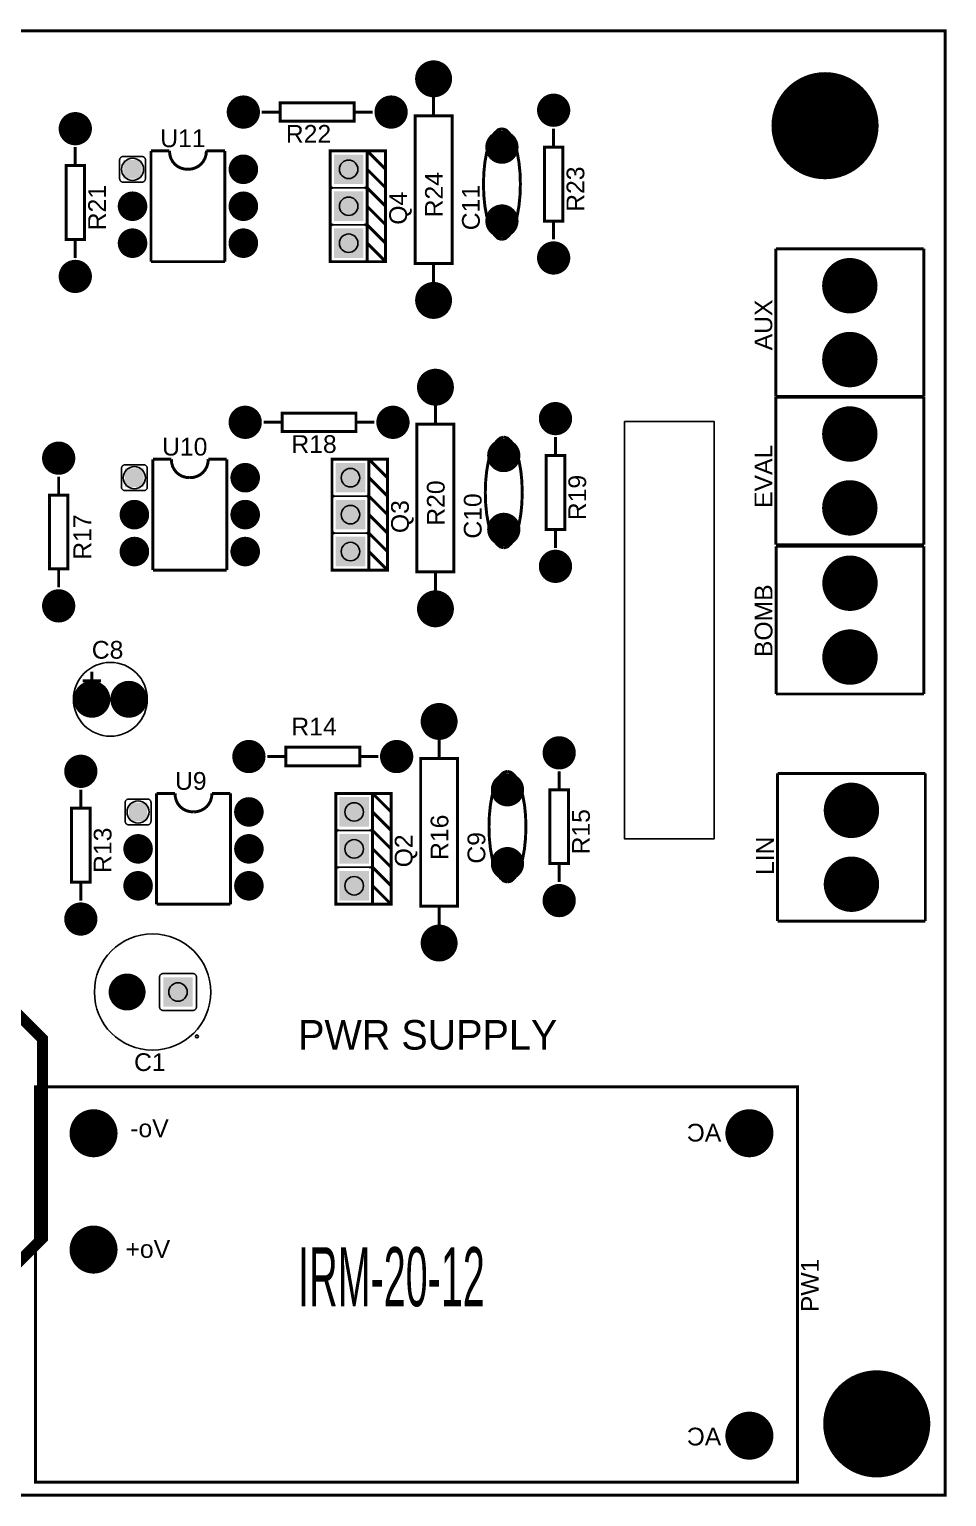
# Model space of a CAD drawing. Header units: inches. Extents: x -3.11 to 3.11, y -1.99 to 1.99.
# Drawn here: x 0.626 to 3.109, y -1.986 to 1.986 of the extents above; entities that cross this region are included whole.
import ezdxf

# ---------------------------------------------------------------- set-up
doc = ezdxf.new("R2010")
doc.units = ezdxf.units.IN
doc.layers.get('0').update_dxf_attribs({"linetype": 'CONTINUOUS'})

# ---------------------------------------------------------------- blocks, each defined once
blk = doc.blocks.new('EPAD')
at = {"const_width": 0.5}
blk.add_lwpolyline([(-0.25, 0, 1), (0.25, 0, 1)], format="xyb", close=True, dxfattribs=at)
blk = doc.blocks.new('RPAD')
blk.add_trace([(-0.5, -0.5), (-0.5, 0.5), (0.5, -0.5), (0.5, 0.5)])

msp = doc.modelspace()

# ---------------------------------------------------------------- linework, layer by layer
for points, const_width in [([(-3.105, -1.9825), (3.105, -1.9825), (3.105, 1.9825), (-3.105, 1.9825), (-3.105, -1.9825)], 0.008), ([(-3.105, -1.9825), (3.105, -1.9825), (3.105, 1.9825), (-3.105, 1.9825), (-3.105, -1.9825)], 0.008), ([(1.305, 1.7375), (1.505, 1.7375), (1.505, 1.7875), (1.305, 1.7875), (1.305, 1.7375)], 0.008), ([(1.305, 1.7375), (1.505, 1.7375), (1.505, 1.7875), (1.305, 1.7875), (1.305, 1.7375)], 0.008), ([(1.72, 1.7525), (1.72, 1.8025)], 0.008), ([(1.72, 1.7525), (1.72, 1.8025)], 0.008), ([(1.305, 1.7625), (1.255, 1.7625)], 0.008), ([(1.305, 1.7625), (1.255, 1.7625)], 0.008), ([(1.555, 1.7625), (1.505, 1.7625)], 0.008), ([(1.555, 1.7625), (1.505, 1.7625)], 0.008), ([(1.67, 1.3525), (1.77, 1.3525), (1.77, 1.7525), (1.67, 1.7525), (1.67, 1.3525)], 0.008), ([(1.67, 1.3525), (1.77, 1.3525), (1.77, 1.7525), (1.67, 1.7525), (1.67, 1.3525)], 0.008), ([(1.905, 1.7175), (1.894813, 1.7145), (1.885375, 1.705875), (1.876875, 1.692187), (1.8695, 1.674), (1.863437, 1.651875), (1.858875, 1.626375), (1.856, 1.598063), (1.855, 1.5675)], 0.008), ([(1.905, 1.7175), (1.894813, 1.7145), (1.885375, 1.705875), (1.876875, 1.692187), (1.8695, 1.674), (1.863437, 1.651875), (1.858875, 1.626375), (1.856, 1.598063), (1.855, 1.5675)], 0.008), ([(1.905, 1.7175), (1.915187, 1.7145), (1.924625, 1.705875), (1.933125, 1.692187), (1.9405, 1.674), (1.946563, 1.651875), (1.951125, 1.626375), (1.954, 1.598063), (1.955, 1.5675)], 0.008), ([(1.905, 1.7175), (1.915187, 1.7145), (1.924625, 1.705875), (1.933125, 1.692187), (1.9405, 1.674), (1.946563, 1.651875), (1.951125, 1.626375), (1.954, 1.598063), (1.955, 1.5675)], 0.008), ([(2.045, 1.7175), (2.045, 1.6675)], 0.008), ([(2.045, 1.7175), (2.045, 1.6675)], 0.008), ([(0.75, 1.6675), (0.75, 1.6175)], 0.008), ([(0.75, 1.6675), (0.75, 1.6175)], 0.008), ([(2.02, 1.4675), (2.07, 1.4675), (2.07, 1.6675), (2.02, 1.6675), (2.02, 1.4675)], 0.008), ([(2.02, 1.4675), (2.07, 1.4675), (2.07, 1.6675), (2.02, 1.6675), (2.02, 1.4675)], 0.008), ([(0.955, 1.6575), (1.005, 1.6575)], 0.008), ([(0.955, 1.6575), (0.955, 1.3575)], 0.008), ([(0.955, 1.6575), (1.005, 1.6575)], 0.008), ([(0.955, 1.6575), (0.955, 1.3575)], 0.008), ([(1.055, 1.6075), (1.044525, 1.608459), (1.034953, 1.611234), (1.026435, 1.615674), (1.019125, 1.621625), (1.013174, 1.628935), (1.008734, 1.637453), (1.005959, 1.647025), (1.005, 1.6575)], 0.008), ([(1.055, 1.6075), (1.044525, 1.608459), (1.034953, 1.611234), (1.026435, 1.615674), (1.019125, 1.621625), (1.013174, 1.628935), (1.008734, 1.637453), (1.005959, 1.647025), (1.005, 1.6575)], 0.008), ([(1.055, 1.6075), (1.065187, 1.608459), (1.074625, 1.611234), (1.083125, 1.615674), (1.0905, 1.621625), (1.096563, 1.628935), (1.101125, 1.637453), (1.104, 1.647025), (1.105, 1.6575)], 0.008), ([(1.055, 1.6075), (1.065187, 1.608459), (1.074625, 1.611234), (1.083125, 1.615674), (1.0905, 1.621625), (1.096563, 1.628935), (1.101125, 1.637453), (1.104, 1.647025), (1.105, 1.6575)], 0.008), ([(1.105, 1.6575), (1.155, 1.6575)], 0.008), ([(1.105, 1.6575), (1.155, 1.6575)], 0.008), ([(1.155, 1.6575), (1.155, 1.3575)], 0.008), ([(1.155, 1.6575), (1.155, 1.3575)], 0.008), ([(1.44, 1.3575), (1.54, 1.3575), (1.54, 1.6575), (1.44, 1.6575), (1.44, 1.3575)], 0.008), ([(1.44, 1.3575), (1.54, 1.3575), (1.54, 1.6575), (1.44, 1.6575), (1.44, 1.3575)], 0.008), ([(1.54, 1.6575), (1.59, 1.6575), (1.59, 1.3575), (1.54, 1.3575)], 0.008), ([(1.54, 1.6575), (1.59, 1.6075)], 0.008), ([(1.54, 1.6575), (1.59, 1.6575), (1.59, 1.3575), (1.54, 1.3575)], 0.008), ([(1.54, 1.6575), (1.59, 1.6075)], 0.008), ([(0.725, 1.4175), (0.775, 1.4175), (0.775, 1.6175), (0.725, 1.6175), (0.725, 1.4175)], 0.008), ([(0.725, 1.4175), (0.775, 1.4175), (0.775, 1.6175), (0.725, 1.6175), (0.725, 1.4175)], 0.008), ([(1.54, 1.6075), (1.59, 1.5575)], 0.008), ([(1.54, 1.6075), (1.59, 1.5575)], 0.008), ([(1.54, 1.5575), (1.59, 1.5075)], 0.008), ([(1.54, 1.5575), (1.59, 1.5075)], 0.008), ([(1.905, 1.4175), (1.894813, 1.420459), (1.885375, 1.428984), (1.876875, 1.442549), (1.8695, 1.460625), (1.863437, 1.482685), (1.858875, 1.508203), (1.856, 1.53665), (1.855, 1.5675)], 0.008), ([(1.905, 1.4175), (1.894813, 1.420459), (1.885375, 1.428984), (1.876875, 1.442549), (1.8695, 1.460625), (1.863437, 1.482685), (1.858875, 1.508203), (1.856, 1.53665), (1.855, 1.5675)], 0.008), ([(1.905, 1.4175), (1.915187, 1.420459), (1.924625, 1.428984), (1.933125, 1.442549), (1.9405, 1.460625), (1.946563, 1.482685), (1.951125, 1.508203), (1.954, 1.53665), (1.955, 1.5675)], 0.008), ([(1.905, 1.4175), (1.915187, 1.420459), (1.924625, 1.428984), (1.933125, 1.442549), (1.9405, 1.460625), (1.946563, 1.482685), (1.951125, 1.508203), (1.954, 1.53665), (1.955, 1.5675)], 0.008), ([(1.54, 1.5075), (1.59, 1.4575)], 0.008), ([(1.54, 1.5075), (1.59, 1.4575)], 0.008), ([(2.045, 1.4675), (2.045, 1.4175)], 0.008), ([(2.045, 1.4675), (2.045, 1.4175)], 0.008), ([(1.54, 1.4575), (1.59, 1.4075)], 0.008), ([(1.54, 1.4575), (1.59, 1.4075)], 0.008), ([(0.75, 1.4175), (0.75, 1.3675)], 0.008), ([(0.75, 1.4175), (0.75, 1.3675)], 0.008), ([(1.54, 1.4075), (1.59, 1.3575)], 0.008), ([(1.54, 1.4075), (1.59, 1.3575)], 0.008), ([(2.646854, 1.392344), (3.046854, 1.392344)], 0.008), ([(2.646854, 0.992344), (2.646854, 1.392344)], 0.008), ([(2.646854, 1.392344), (3.046854, 1.392344)], 0.008), ([(2.646854, 0.992344), (2.646854, 1.392344)], 0.008), ([(3.046854, 0.992344), (3.046854, 1.392344)], 0.008), ([(3.046854, 0.992344), (3.046854, 1.392344)], 0.008), ([(0.955, 1.3575), (1.155, 1.3575)], 0.008), ([(0.955, 1.3575), (1.155, 1.3575)], 0.008), ([(1.72, 1.3025), (1.72, 1.3525)], 0.008), ([(1.72, 1.3025), (1.72, 1.3525)], 0.008), ([(2.646854, 0.992344), (3.046854, 0.992344)], 0.008), ([(2.646854, 0.992344), (3.046854, 0.992344)], 0.008), ([(2.646854, 0.990769), (3.046854, 0.990769)], 0.008), ([(2.646854, 0.590769), (2.646854, 0.990769)], 0.008), ([(2.646854, 0.990769), (3.046854, 0.990769)], 0.008), ([(2.646854, 0.590769), (2.646854, 0.990769)], 0.008), ([(3.046854, 0.590769), (3.046854, 0.990769)], 0.008), ([(3.046854, 0.590769), (3.046854, 0.990769)], 0.008), ([(1.725, 0.9175), (1.725, 0.9675)], 0.008), ([(1.725, 0.9175), (1.725, 0.9675)], 0.008), ([(1.31, 0.9225), (1.26, 0.9225)], 0.008), ([(1.31, 0.9225), (1.26, 0.9225)], 0.008), ([(1.31, 0.8975), (1.51, 0.8975), (1.51, 0.9475), (1.31, 0.9475), (1.31, 0.8975)], 0.008), ([(1.31, 0.8975), (1.51, 0.8975), (1.51, 0.9475), (1.31, 0.9475), (1.31, 0.8975)], 0.008), ([(1.56, 0.9225), (1.51, 0.9225)], 0.008), ([(1.56, 0.9225), (1.51, 0.9225)], 0.008), ([(1.675, 0.5175), (1.775, 0.5175), (1.775, 0.9175), (1.675, 0.9175), (1.675, 0.5175)], 0.008), ([(1.675, 0.5175), (1.775, 0.5175), (1.775, 0.9175), (1.675, 0.9175), (1.675, 0.5175)], 0.008), ([(1.91, 0.8825), (1.899813, 0.8795), (1.890375, 0.870875), (1.881875, 0.857187), (1.8745, 0.839), (1.868437, 0.816875), (1.863875, 0.791375), (1.861, 0.763063), (1.86, 0.7325)], 0.008), ([(1.91, 0.8825), (1.899813, 0.8795), (1.890375, 0.870875), (1.881875, 0.857187), (1.8745, 0.839), (1.868437, 0.816875), (1.863875, 0.791375), (1.861, 0.763063), (1.86, 0.7325)], 0.008), ([(1.91, 0.8825), (1.920187, 0.8795), (1.929625, 0.870875), (1.938125, 0.857187), (1.9455, 0.839), (1.951563, 0.816875), (1.956125, 0.791375), (1.959, 0.763063), (1.96, 0.7325)], 0.008), ([(1.91, 0.8825), (1.920187, 0.8795), (1.929625, 0.870875), (1.938125, 0.857187), (1.9455, 0.839), (1.951563, 0.816875), (1.956125, 0.791375), (1.959, 0.763063), (1.96, 0.7325)], 0.008), ([(2.05, 0.8825), (2.05, 0.8325)], 0.008), ([(2.05, 0.8825), (2.05, 0.8325)], 0.008), ([(2.025, 0.6325), (2.075, 0.6325), (2.075, 0.8325), (2.025, 0.8325), (2.025, 0.6325)], 0.008), ([(2.025, 0.6325), (2.075, 0.6325), (2.075, 0.8325), (2.025, 0.8325), (2.025, 0.6325)], 0.008), ([(0.96, 0.8225), (1.01, 0.8225)], 0.008), ([(0.96, 0.8225), (0.96, 0.5225)], 0.008), ([(0.96, 0.8225), (1.01, 0.8225)], 0.008), ([(0.96, 0.8225), (0.96, 0.5225)], 0.008), ([(1.06, 0.7725), (1.049525, 0.773459), (1.039953, 0.776234), (1.031435, 0.780674), (1.024125, 0.786625), (1.018174, 0.793935), (1.013734, 0.802453), (1.010959, 0.812025), (1.01, 0.8225)], 0.008), ([(1.06, 0.7725), (1.049525, 0.773459), (1.039953, 0.776234), (1.031435, 0.780674), (1.024125, 0.786625), (1.018174, 0.793935), (1.013734, 0.802453), (1.010959, 0.812025), (1.01, 0.8225)], 0.008), ([(1.06, 0.7725), (1.070187, 0.773459), (1.079625, 0.776234), (1.088125, 0.780674), (1.0955, 0.786625), (1.101563, 0.793935), (1.106125, 0.802453), (1.109, 0.812025), (1.11, 0.8225)], 0.008), ([(1.06, 0.7725), (1.070187, 0.773459), (1.079625, 0.776234), (1.088125, 0.780674), (1.0955, 0.786625), (1.101563, 0.793935), (1.106125, 0.802453), (1.109, 0.812025), (1.11, 0.8225)], 0.008), ([(1.11, 0.8225), (1.16, 0.8225)], 0.008), ([(1.11, 0.8225), (1.16, 0.8225)], 0.008), ([(1.16, 0.8225), (1.16, 0.5225)], 0.008), ([(1.16, 0.8225), (1.16, 0.5225)], 0.008), ([(1.445, 0.5225), (1.545, 0.5225), (1.545, 0.8225), (1.445, 0.8225), (1.445, 0.5225)], 0.008), ([(1.445, 0.5225), (1.545, 0.5225), (1.545, 0.8225), (1.445, 0.8225), (1.445, 0.5225)], 0.008), ([(1.545, 0.8225), (1.595, 0.8225), (1.595, 0.5225), (1.545, 0.5225)], 0.008), ([(1.545, 0.8225), (1.595, 0.7725)], 0.008), ([(1.545, 0.8225), (1.595, 0.8225), (1.595, 0.5225), (1.545, 0.5225)], 0.008), ([(1.545, 0.8225), (1.595, 0.7725)], 0.008), ([(0.705, 0.775377), (0.705, 0.725377)], 0.008), ([(0.705, 0.775377), (0.705, 0.725377)], 0.008), ([(1.545, 0.7725), (1.595, 0.7225)], 0.008), ([(1.545, 0.7725), (1.595, 0.7225)], 0.008), ([(0.68, 0.525377), (0.73, 0.525377), (0.73, 0.725377), (0.68, 0.725377), (0.68, 0.525377)], 0.008), ([(0.68, 0.525377), (0.73, 0.525377), (0.73, 0.725377), (0.68, 0.725377), (0.68, 0.525377)], 0.008), ([(1.545, 0.7225), (1.595, 0.6725)], 0.008), ([(1.545, 0.7225), (1.595, 0.6725)], 0.008), ([(1.91, 0.5825), (1.899813, 0.585459), (1.890375, 0.593984), (1.881875, 0.607549), (1.8745, 0.625625), (1.868437, 0.647685), (1.863875, 0.673203), (1.861, 0.70165), (1.86, 0.7325)], 0.008), ([(1.91, 0.5825), (1.899813, 0.585459), (1.890375, 0.593984), (1.881875, 0.607549), (1.8745, 0.625625), (1.868437, 0.647685), (1.863875, 0.673203), (1.861, 0.70165), (1.86, 0.7325)], 0.008), ([(1.91, 0.5825), (1.920187, 0.585459), (1.929625, 0.593984), (1.938125, 0.607549), (1.9455, 0.625625), (1.951563, 0.647685), (1.956125, 0.673203), (1.959, 0.70165), (1.96, 0.7325)], 0.008), ([(1.91, 0.5825), (1.920187, 0.585459), (1.929625, 0.593984), (1.938125, 0.607549), (1.9455, 0.625625), (1.951563, 0.647685), (1.956125, 0.673203), (1.959, 0.70165), (1.96, 0.7325)], 0.008), ([(1.545, 0.6725), (1.595, 0.6225)], 0.008), ([(1.545, 0.6725), (1.595, 0.6225)], 0.008), ([(2.05, 0.6325), (2.05, 0.5825)], 0.008), ([(2.05, 0.6325), (2.05, 0.5825)], 0.008), ([(1.545, 0.6225), (1.595, 0.5725)], 0.008), ([(1.545, 0.6225), (1.595, 0.5725)], 0.008), ([(1.545, 0.5725), (1.595, 0.5225)], 0.008), ([(1.545, 0.5725), (1.595, 0.5225)], 0.008), ([(2.646854, 0.590769), (3.046854, 0.590769)], 0.008), ([(2.646854, 0.590769), (3.046854, 0.590769)], 0.008), ([(2.647344, 0.586772), (3.047344, 0.586772)], 0.008), ([(2.647344, 0.186772), (2.647344, 0.586772)], 0.008), ([(2.647344, 0.586772), (3.047344, 0.586772)], 0.008), ([(2.647344, 0.186772), (2.647344, 0.586772)], 0.008), ([(3.047344, 0.186772), (3.047344, 0.586772)], 0.008), ([(3.047344, 0.186772), (3.047344, 0.586772)], 0.008), ([(0.705, 0.525377), (0.705, 0.475377)], 0.008), ([(0.705, 0.525377), (0.705, 0.475377)], 0.008), ([(0.96, 0.5225), (1.16, 0.5225)], 0.008), ([(0.96, 0.5225), (1.16, 0.5225)], 0.008), ([(1.725, 0.4675), (1.725, 0.5175)], 0.008), ([(1.725, 0.4675), (1.725, 0.5175)], 0.008), ([(0.795, 0.2475), (0.795, 0.1975)], 0.008), ([(0.795, 0.2475), (0.795, 0.1975)], 0.008), ([(0.77, 0.2225), (0.82, 0.2225)], 0.008), ([(0.77, 0.2225), (0.82, 0.2225)], 0.008), ([(2.647344, 0.186772), (3.047344, 0.186772)], 0.008), ([(2.647344, 0.186772), (3.047344, 0.186772)], 0.008), ([(1.32, -0.0075), (1.52, -0.0075), (1.52, 0.0425), (1.32, 0.0425), (1.32, -0.0075)], 0.008), ([(1.32, -0.0075), (1.52, -0.0075), (1.52, 0.0425), (1.32, 0.0425), (1.32, -0.0075)], 0.008), ([(1.735, 0.0125), (1.735, 0.0625)], 0.008), ([(1.735, 0.0125), (1.735, 0.0625)], 0.008), ([(1.32, 0.0175), (1.27, 0.0175)], 0.008), ([(1.32, 0.0175), (1.27, 0.0175)], 0.008), ([(1.57, 0.0175), (1.52, 0.0175)], 0.008), ([(1.57, 0.0175), (1.52, 0.0175)], 0.008), ([(1.685, -0.3875), (1.785, -0.3875), (1.785, 0.0125), (1.685, 0.0125), (1.685, -0.3875)], 0.008), ([(1.685, -0.3875), (1.785, -0.3875), (1.785, 0.0125), (1.685, 0.0125), (1.685, -0.3875)], 0.008), ([(1.92, -0.0225), (1.909813, -0.0255), (1.900375, -0.034125), (1.891875, -0.047813), (1.8845, -0.066), (1.878437, -0.088125), (1.873875, -0.113625), (1.871, -0.141937), (1.87, -0.1725)], 0.008), ([(1.92, -0.0225), (1.909813, -0.0255), (1.900375, -0.034125), (1.891875, -0.047813), (1.8845, -0.066), (1.878437, -0.088125), (1.873875, -0.113625), (1.871, -0.141937), (1.87, -0.1725)], 0.008), ([(1.92, -0.0225), (1.930187, -0.0255), (1.939625, -0.034125), (1.948125, -0.047813), (1.9555, -0.066), (1.961563, -0.088125), (1.966125, -0.113625), (1.969, -0.141937), (1.97, -0.1725)], 0.008), ([(1.92, -0.0225), (1.930187, -0.0255), (1.939625, -0.034125), (1.948125, -0.047813), (1.9555, -0.066), (1.961563, -0.088125), (1.966125, -0.113625), (1.969, -0.141937), (1.97, -0.1725)], 0.008), ([(2.06, -0.0225), (2.06, -0.0725)], 0.008), ([(2.06, -0.0225), (2.06, -0.0725)], 0.008), ([(2.651281, -0.028228), (3.051281, -0.028228)], 0.008), ([(2.651281, -0.428228), (2.651281, -0.028228)], 0.008), ([(2.651281, -0.028228), (3.051281, -0.028228)], 0.008), ([(2.651281, -0.428228), (2.651281, -0.028228)], 0.008), ([(3.051281, -0.428228), (3.051281, -0.028228)], 0.008), ([(3.051281, -0.428228), (3.051281, -0.028228)], 0.008), ([(0.765, -0.0725), (0.765, -0.1225)], 0.008), ([(0.765, -0.0725), (0.765, -0.1225)], 0.008), ([(0.97, -0.0825), (1.02, -0.0825)], 0.008), ([(0.97, -0.0825), (0.97, -0.3825)], 0.008), ([(0.97, -0.0825), (1.02, -0.0825)], 0.008), ([(0.97, -0.0825), (0.97, -0.3825)], 0.008), ([(1.07, -0.1325), (1.059525, -0.131541), (1.049953, -0.128766), (1.041435, -0.124326), (1.034125, -0.118375), (1.028174, -0.111065), (1.023734, -0.102547), (1.020959, -0.092975), (1.02, -0.0825)], 0.008), ([(1.07, -0.1325), (1.059525, -0.131541), (1.049953, -0.128766), (1.041435, -0.124326), (1.034125, -0.118375), (1.028174, -0.111065), (1.023734, -0.102547), (1.020959, -0.092975), (1.02, -0.0825)], 0.008), ([(1.07, -0.1325), (1.080187, -0.131541), (1.089625, -0.128766), (1.098125, -0.124326), (1.1055, -0.118375), (1.111563, -0.111065), (1.116125, -0.102547), (1.119, -0.092975), (1.12, -0.0825)], 0.008), ([(1.07, -0.1325), (1.080187, -0.131541), (1.089625, -0.128766), (1.098125, -0.124326), (1.1055, -0.118375), (1.111563, -0.111065), (1.116125, -0.102547), (1.119, -0.092975), (1.12, -0.0825)], 0.008), ([(1.12, -0.0825), (1.17, -0.0825)], 0.008), ([(1.12, -0.0825), (1.17, -0.0825)], 0.008), ([(1.17, -0.0825), (1.17, -0.3825)], 0.008), ([(1.17, -0.0825), (1.17, -0.3825)], 0.008), ([(1.455, -0.3825), (1.555, -0.3825), (1.555, -0.0825), (1.455, -0.0825), (1.455, -0.3825)], 0.008), ([(1.455, -0.3825), (1.555, -0.3825), (1.555, -0.0825), (1.455, -0.0825), (1.455, -0.3825)], 0.008), ([(1.555, -0.0825), (1.605, -0.0825), (1.605, -0.3825), (1.555, -0.3825)], 0.008), ([(1.555, -0.0825), (1.605, -0.1325)], 0.008), ([(1.555, -0.0825), (1.605, -0.0825), (1.605, -0.3825), (1.555, -0.3825)], 0.008), ([(1.555, -0.0825), (1.605, -0.1325)], 0.008), ([(2.035, -0.2725), (2.085, -0.2725), (2.085, -0.0725), (2.035, -0.0725), (2.035, -0.2725)], 0.008), ([(2.035, -0.2725), (2.085, -0.2725), (2.085, -0.0725), (2.035, -0.0725), (2.035, -0.2725)], 0.008), ([(0.74, -0.3225), (0.79, -0.3225), (0.79, -0.1225), (0.74, -0.1225), (0.74, -0.3225)], 0.008), ([(0.74, -0.3225), (0.79, -0.3225), (0.79, -0.1225), (0.74, -0.1225), (0.74, -0.3225)], 0.008), ([(1.555, -0.1325), (1.605, -0.1825)], 0.008), ([(1.555, -0.1325), (1.605, -0.1825)], 0.008), ([(1.555, -0.1825), (1.605, -0.2325)], 0.008), ([(1.555, -0.1825), (1.605, -0.2325)], 0.008), ([(1.92, -0.3225), (1.909813, -0.319541), (1.900375, -0.311016), (1.891875, -0.297451), (1.8845, -0.279375), (1.878437, -0.257315), (1.873875, -0.231797), (1.871, -0.20335), (1.87, -0.1725)], 0.008), ([(1.92, -0.3225), (1.909813, -0.319541), (1.900375, -0.311016), (1.891875, -0.297451), (1.8845, -0.279375), (1.878437, -0.257315), (1.873875, -0.231797), (1.871, -0.20335), (1.87, -0.1725)], 0.008), ([(1.92, -0.3225), (1.930187, -0.319541), (1.939625, -0.311016), (1.948125, -0.297451), (1.9555, -0.279375), (1.961563, -0.257315), (1.966125, -0.231797), (1.969, -0.20335), (1.97, -0.1725)], 0.008), ([(1.92, -0.3225), (1.930187, -0.319541), (1.939625, -0.311016), (1.948125, -0.297451), (1.9555, -0.279375), (1.961563, -0.257315), (1.966125, -0.231797), (1.969, -0.20335), (1.97, -0.1725)], 0.008), ([(1.555, -0.2325), (1.605, -0.2825)], 0.008), ([(1.555, -0.2325), (1.605, -0.2825)], 0.008), ([(2.06, -0.2725), (2.06, -0.3225)], 0.008), ([(2.06, -0.2725), (2.06, -0.3225)], 0.008), ([(1.555, -0.2825), (1.605, -0.3325)], 0.008), ([(1.555, -0.2825), (1.605, -0.3325)], 0.008), ([(0.765, -0.3225), (0.765, -0.3725)], 0.008), ([(0.765, -0.3225), (0.765, -0.3725)], 0.008), ([(1.555, -0.3325), (1.605, -0.3825)], 0.008), ([(1.555, -0.3325), (1.605, -0.3825)], 0.008), ([(0.97, -0.3825), (1.17, -0.3825)], 0.008), ([(0.97, -0.3825), (1.17, -0.3825)], 0.008), ([(1.735, -0.4375), (1.735, -0.3875)], 0.008), ([(1.735, -0.4375), (1.735, -0.3875)], 0.008), ([(2.651281, -0.428228), (3.051281, -0.428228)], 0.008), ([(2.651281, -0.428228), (3.051281, -0.428228)], 0.008), ([(0.495594, -0.666906), (0.581123, -0.666906), (0.661107, -0.746889), (0.661107, -1.287012), (0.546909, -1.40121), (-0.46235, -1.40121), (-0.50556, -1.358), (-0.50556, -1.300983), (-0.511671, -1.275983)], 0.03), ([(0.641929, -1.947382), (2.704921, -1.947382), (2.704921, -0.876516), (0.641929, -0.876516), (0.641929, -1.947382)], 0.008), ([(0.641929, -1.947382), (2.704921, -1.947382), (2.704921, -0.876516), (0.641929, -0.876516), (0.641929, -1.947382)], 0.008)]:
    msp.add_lwpolyline(points, dxfattribs=dict(const_width=const_width))
for points in [[(0.94, 1.6325), (0.94, 1.5825), (0.93995, 1.581461), (0.939801, 1.580456), (0.939559, 1.579489), (0.939228, 1.578565), (0.938814, 1.577688), (0.938319, 1.576864), (0.93775, 1.576096), (0.937109, 1.575391), (0.936403, 1.57475), (0.935636, 1.574181), (0.934812, 1.573687), (0.933935, 1.573272), (0.933011, 1.572941), (0.932044, 1.572699), (0.931039, 1.57255), (0.93, 1.5725), (0.88, 1.5725), (0.878961, 1.57255), (0.877956, 1.572699), (0.876989, 1.572941), (0.876065, 1.573272), (0.875188, 1.573687), (0.874364, 1.574181), (0.873597, 1.57475), (0.872891, 1.575391), (0.87225, 1.576096), (0.871681, 1.576864), (0.871186, 1.577688), (0.870772, 1.578565), (0.870441, 1.579489), (0.870199, 1.580456), (0.87005, 1.581461), (0.87, 1.5825), (0.87, 1.6325), (0.87005, 1.633539), (0.870199, 1.634544), (0.870441, 1.635511), (0.870772, 1.636435), (0.871186, 1.637312), (0.871681, 1.638136), (0.87225, 1.638904), (0.872891, 1.639609), (0.873597, 1.64025), (0.874364, 1.640819), (0.875188, 1.641313), (0.876065, 1.641728), (0.876989, 1.642059), (0.877956, 1.642301), (0.878961, 1.64245), (0.88, 1.6425), (0.93, 1.6425), (0.931039, 1.64245), (0.932044, 1.642301), (0.933011, 1.642059), (0.933935, 1.641728), (0.934812, 1.641313), (0.935636, 1.640819), (0.936403, 1.64025), (0.937109, 1.639609), (0.93775, 1.638904), (0.938319, 1.638136), (0.938814, 1.637312), (0.939228, 1.636435), (0.939559, 1.635511), (0.939801, 1.634544), (0.93995, 1.633539), (0.94, 1.6325)], [(1.54, 1.6475), (1.54, 1.5675), (1.53995, 1.566461), (1.539801, 1.565456), (1.539559, 1.564489), (1.539228, 1.563565), (1.538814, 1.562688), (1.538319, 1.561864), (1.53775, 1.561096), (1.537109, 1.560391), (1.536403, 1.55975), (1.535636, 1.559181), (1.534812, 1.558687), (1.533935, 1.558272), (1.533011, 1.557941), (1.532044, 1.557699), (1.531039, 1.55755), (1.53, 1.5575), (1.45, 1.5575), (1.448961, 1.55755), (1.447956, 1.557699), (1.446989, 1.557941), (1.446065, 1.558272), (1.445188, 1.558687), (1.444364, 1.559181), (1.443597, 1.55975), (1.442891, 1.560391), (1.44225, 1.561096), (1.441681, 1.561864), (1.441186, 1.562688), (1.440772, 1.563565), (1.440441, 1.564489), (1.440199, 1.565456), (1.44005, 1.566461), (1.44, 1.5675), (1.44, 1.6475), (1.44005, 1.648539), (1.440199, 1.649544), (1.440441, 1.650511), (1.440772, 1.651435), (1.441186, 1.652312), (1.441681, 1.653136), (1.44225, 1.653904), (1.442891, 1.654609), (1.443597, 1.65525), (1.444364, 1.655819), (1.445188, 1.656313), (1.446065, 1.656728), (1.446989, 1.657059), (1.447956, 1.657301), (1.448961, 1.65745), (1.45, 1.6575), (1.53, 1.6575), (1.531039, 1.65745), (1.532044, 1.657301), (1.533011, 1.657059), (1.533935, 1.656728), (1.534812, 1.656313), (1.535636, 1.655819), (1.536403, 1.65525), (1.537109, 1.654609), (1.53775, 1.653904), (1.538319, 1.653136), (1.538814, 1.652312), (1.539228, 1.651435), (1.539559, 1.650511), (1.539801, 1.649544), (1.53995, 1.648539), (1.54, 1.6475)], [(1.54, 1.5475), (1.54, 1.4675), (1.53995, 1.466461), (1.539801, 1.465456), (1.539559, 1.464489), (1.539228, 1.463565), (1.538814, 1.462688), (1.538319, 1.461864), (1.53775, 1.461096), (1.537109, 1.460391), (1.536403, 1.45975), (1.535636, 1.459181), (1.534812, 1.458687), (1.533935, 1.458272), (1.533011, 1.457941), (1.532044, 1.457699), (1.531039, 1.45755), (1.53, 1.4575), (1.45, 1.4575), (1.448961, 1.45755), (1.447956, 1.457699), (1.446989, 1.457941), (1.446065, 1.458272), (1.445188, 1.458687), (1.444364, 1.459181), (1.443597, 1.45975), (1.442891, 1.460391), (1.44225, 1.461096), (1.441681, 1.461864), (1.441186, 1.462688), (1.440772, 1.463565), (1.440441, 1.464489), (1.440199, 1.465456), (1.44005, 1.466461), (1.44, 1.4675), (1.44, 1.5475), (1.44005, 1.548539), (1.440199, 1.549544), (1.440441, 1.550511), (1.440772, 1.551435), (1.441186, 1.552312), (1.441681, 1.553136), (1.44225, 1.553904), (1.442891, 1.554609), (1.443597, 1.55525), (1.444364, 1.555819), (1.445188, 1.556313), (1.446065, 1.556728), (1.446989, 1.557059), (1.447956, 1.557301), (1.448961, 1.55745), (1.45, 1.5575), (1.53, 1.5575), (1.531039, 1.55745), (1.532044, 1.557301), (1.533011, 1.557059), (1.533935, 1.556728), (1.534812, 1.556313), (1.535636, 1.555819), (1.536403, 1.55525), (1.537109, 1.554609), (1.53775, 1.553904), (1.538319, 1.553136), (1.538814, 1.552312), (1.539228, 1.551435), (1.539559, 1.550511), (1.539801, 1.549544), (1.53995, 1.548539), (1.54, 1.5475)], [(1.54, 1.4475), (1.54, 1.3675), (1.53995, 1.366461), (1.539801, 1.365456), (1.539559, 1.364489), (1.539228, 1.363565), (1.538814, 1.362688), (1.538319, 1.361864), (1.53775, 1.361096), (1.537109, 1.360391), (1.536403, 1.35975), (1.535636, 1.359181), (1.534812, 1.358687), (1.533935, 1.358272), (1.533011, 1.357941), (1.532044, 1.357699), (1.531039, 1.35755), (1.53, 1.3575), (1.45, 1.3575), (1.448961, 1.35755), (1.447956, 1.357699), (1.446989, 1.357941), (1.446065, 1.358272), (1.445188, 1.358687), (1.444364, 1.359181), (1.443597, 1.35975), (1.442891, 1.360391), (1.44225, 1.361096), (1.441681, 1.361864), (1.441186, 1.362688), (1.440772, 1.363565), (1.440441, 1.364489), (1.440199, 1.365456), (1.44005, 1.366461), (1.44, 1.3675), (1.44, 1.4475), (1.44005, 1.448539), (1.440199, 1.449544), (1.440441, 1.450511), (1.440772, 1.451435), (1.441186, 1.452312), (1.441681, 1.453136), (1.44225, 1.453904), (1.442891, 1.454609), (1.443597, 1.45525), (1.444364, 1.455819), (1.445188, 1.456313), (1.446065, 1.456728), (1.446989, 1.457059), (1.447956, 1.457301), (1.448961, 1.45745), (1.45, 1.4575), (1.53, 1.4575), (1.531039, 1.45745), (1.532044, 1.457301), (1.533011, 1.457059), (1.533935, 1.456728), (1.534812, 1.456313), (1.535636, 1.455819), (1.536403, 1.45525), (1.537109, 1.454609), (1.53775, 1.453904), (1.538319, 1.453136), (1.538814, 1.452312), (1.539228, 1.451435), (1.539559, 1.450511), (1.539801, 1.449544), (1.53995, 1.448539), (1.54, 1.4475)], [(0.945, 0.7975), (0.945, 0.7475), (0.94495, 0.746461), (0.944801, 0.745456), (0.944559, 0.744489), (0.944228, 0.743565), (0.943814, 0.742688), (0.943319, 0.741864), (0.94275, 0.741096), (0.942109, 0.740391), (0.941403, 0.73975), (0.940636, 0.739181), (0.939812, 0.738687), (0.938935, 0.738272), (0.938011, 0.737941), (0.937044, 0.737699), (0.936039, 0.73755), (0.935, 0.7375), (0.885, 0.7375), (0.883961, 0.73755), (0.882956, 0.737699), (0.881989, 0.737941), (0.881065, 0.738272), (0.880188, 0.738687), (0.879364, 0.739181), (0.878597, 0.73975), (0.877891, 0.740391), (0.87725, 0.741096), (0.876681, 0.741864), (0.876186, 0.742688), (0.875772, 0.743565), (0.875441, 0.744489), (0.875199, 0.745456), (0.87505, 0.746461), (0.875, 0.7475), (0.875, 0.7975), (0.87505, 0.798539), (0.875199, 0.799544), (0.875441, 0.800511), (0.875772, 0.801435), (0.876186, 0.802312), (0.876681, 0.803136), (0.87725, 0.803904), (0.877891, 0.804609), (0.878597, 0.80525), (0.879364, 0.805819), (0.880188, 0.806313), (0.881065, 0.806728), (0.881989, 0.807059), (0.882956, 0.807301), (0.883961, 0.80745), (0.885, 0.8075), (0.935, 0.8075), (0.936039, 0.80745), (0.937044, 0.807301), (0.938011, 0.807059), (0.938935, 0.806728), (0.939812, 0.806313), (0.940636, 0.805819), (0.941403, 0.80525), (0.942109, 0.804609), (0.94275, 0.803904), (0.943319, 0.803136), (0.943814, 0.802312), (0.944228, 0.801435), (0.944559, 0.800511), (0.944801, 0.799544), (0.94495, 0.798539), (0.945, 0.7975)], [(1.545, 0.8125), (1.545, 0.7325), (1.54495, 0.731461), (1.544801, 0.730456), (1.544559, 0.729489), (1.544228, 0.728565), (1.543814, 0.727688), (1.543319, 0.726864), (1.54275, 0.726096), (1.542109, 0.725391), (1.541403, 0.72475), (1.540636, 0.724181), (1.539812, 0.723687), (1.538935, 0.723272), (1.538011, 0.722941), (1.537044, 0.722699), (1.536039, 0.72255), (1.535, 0.7225), (1.455, 0.7225), (1.453961, 0.72255), (1.452956, 0.722699), (1.451989, 0.722941), (1.451065, 0.723272), (1.450188, 0.723687), (1.449364, 0.724181), (1.448597, 0.72475), (1.447891, 0.725391), (1.44725, 0.726096), (1.446681, 0.726864), (1.446186, 0.727688), (1.445772, 0.728565), (1.445441, 0.729489), (1.445199, 0.730456), (1.44505, 0.731461), (1.445, 0.7325), (1.445, 0.8125), (1.44505, 0.813539), (1.445199, 0.814544), (1.445441, 0.815511), (1.445772, 0.816435), (1.446186, 0.817312), (1.446681, 0.818136), (1.44725, 0.818904), (1.447891, 0.819609), (1.448597, 0.82025), (1.449364, 0.820819), (1.450188, 0.821313), (1.451065, 0.821728), (1.451989, 0.822059), (1.452956, 0.822301), (1.453961, 0.82245), (1.455, 0.8225), (1.535, 0.8225), (1.536039, 0.82245), (1.537044, 0.822301), (1.538011, 0.822059), (1.538935, 0.821728), (1.539812, 0.821313), (1.540636, 0.820819), (1.541403, 0.82025), (1.542109, 0.819609), (1.54275, 0.818904), (1.543319, 0.818136), (1.543814, 0.817312), (1.544228, 0.816435), (1.544559, 0.815511), (1.544801, 0.814544), (1.54495, 0.813539), (1.545, 0.8125)], [(1.545, 0.7125), (1.545, 0.6325), (1.54495, 0.631461), (1.544801, 0.630456), (1.544559, 0.629489), (1.544228, 0.628565), (1.543814, 0.627688), (1.543319, 0.626864), (1.54275, 0.626096), (1.542109, 0.625391), (1.541403, 0.62475), (1.540636, 0.624181), (1.539812, 0.623687), (1.538935, 0.623272), (1.538011, 0.622941), (1.537044, 0.622699), (1.536039, 0.62255), (1.535, 0.6225), (1.455, 0.6225), (1.453961, 0.62255), (1.452956, 0.622699), (1.451989, 0.622941), (1.451065, 0.623272), (1.450188, 0.623687), (1.449364, 0.624181), (1.448597, 0.62475), (1.447891, 0.625391), (1.44725, 0.626096), (1.446681, 0.626864), (1.446186, 0.627688), (1.445772, 0.628565), (1.445441, 0.629489), (1.445199, 0.630456), (1.44505, 0.631461), (1.445, 0.6325), (1.445, 0.7125), (1.44505, 0.713539), (1.445199, 0.714544), (1.445441, 0.715511), (1.445772, 0.716435), (1.446186, 0.717312), (1.446681, 0.718136), (1.44725, 0.718904), (1.447891, 0.719609), (1.448597, 0.72025), (1.449364, 0.720819), (1.450188, 0.721313), (1.451065, 0.721728), (1.451989, 0.722059), (1.452956, 0.722301), (1.453961, 0.72245), (1.455, 0.7225), (1.535, 0.7225), (1.536039, 0.72245), (1.537044, 0.722301), (1.538011, 0.722059), (1.538935, 0.721728), (1.539812, 0.721313), (1.540636, 0.720819), (1.541403, 0.72025), (1.542109, 0.719609), (1.54275, 0.718904), (1.543319, 0.718136), (1.543814, 0.717312), (1.544228, 0.716435), (1.544559, 0.715511), (1.544801, 0.714544), (1.54495, 0.713539), (1.545, 0.7125)], [(1.545, 0.6125), (1.545, 0.5325), (1.54495, 0.531461), (1.544801, 0.530456), (1.544559, 0.529489), (1.544228, 0.528565), (1.543814, 0.527688), (1.543319, 0.526864), (1.54275, 0.526096), (1.542109, 0.525391), (1.541403, 0.52475), (1.540636, 0.524181), (1.539812, 0.523687), (1.538935, 0.523272), (1.538011, 0.522941), (1.537044, 0.522699), (1.536039, 0.52255), (1.535, 0.5225), (1.455, 0.5225), (1.453961, 0.52255), (1.452956, 0.522699), (1.451989, 0.522941), (1.451065, 0.523272), (1.450188, 0.523687), (1.449364, 0.524181), (1.448597, 0.52475), (1.447891, 0.525391), (1.44725, 0.526096), (1.446681, 0.526864), (1.446186, 0.527688), (1.445772, 0.528565), (1.445441, 0.529489), (1.445199, 0.530456), (1.44505, 0.531461), (1.445, 0.5325), (1.445, 0.6125), (1.44505, 0.613539), (1.445199, 0.614544), (1.445441, 0.615511), (1.445772, 0.616435), (1.446186, 0.617312), (1.446681, 0.618136), (1.44725, 0.618904), (1.447891, 0.619609), (1.448597, 0.62025), (1.449364, 0.620819), (1.450188, 0.621313), (1.451065, 0.621728), (1.451989, 0.622059), (1.452956, 0.622301), (1.453961, 0.62245), (1.455, 0.6225), (1.535, 0.6225), (1.536039, 0.62245), (1.537044, 0.622301), (1.538011, 0.622059), (1.538935, 0.621728), (1.539812, 0.621313), (1.540636, 0.620819), (1.541403, 0.62025), (1.542109, 0.619609), (1.54275, 0.618904), (1.543319, 0.618136), (1.543814, 0.617312), (1.544228, 0.616435), (1.544559, 0.615511), (1.544801, 0.614544), (1.54495, 0.613539), (1.545, 0.6125)], [(0.955, -0.1075), (0.955, -0.1575), (0.95495, -0.158539), (0.954801, -0.159544), (0.954559, -0.160511), (0.954228, -0.161435), (0.953814, -0.162312), (0.953319, -0.163136), (0.95275, -0.163904), (0.952109, -0.164609), (0.951403, -0.16525), (0.950636, -0.165819), (0.949812, -0.166313), (0.948935, -0.166728), (0.948011, -0.167059), (0.947044, -0.167301), (0.946039, -0.16745), (0.945, -0.1675), (0.895, -0.1675), (0.893961, -0.16745), (0.892956, -0.167301), (0.891989, -0.167059), (0.891065, -0.166728), (0.890188, -0.166313), (0.889364, -0.165819), (0.888597, -0.16525), (0.887891, -0.164609), (0.88725, -0.163904), (0.886681, -0.163136), (0.886186, -0.162312), (0.885772, -0.161435), (0.885441, -0.160511), (0.885199, -0.159544), (0.88505, -0.158539), (0.885, -0.1575), (0.885, -0.1075), (0.88505, -0.106461), (0.885199, -0.105456), (0.885441, -0.104489), (0.885772, -0.103565), (0.886186, -0.102688), (0.886681, -0.101864), (0.88725, -0.101096), (0.887891, -0.100391), (0.888597, -0.09975), (0.889364, -0.099181), (0.890188, -0.098687), (0.891065, -0.098272), (0.891989, -0.097941), (0.892956, -0.097699), (0.893961, -0.09755), (0.895, -0.0975), (0.945, -0.0975), (0.946039, -0.09755), (0.947044, -0.097699), (0.948011, -0.097941), (0.948935, -0.098272), (0.949812, -0.098687), (0.950636, -0.099181), (0.951403, -0.09975), (0.952109, -0.100391), (0.95275, -0.101096), (0.953319, -0.101864), (0.953814, -0.102688), (0.954228, -0.103565), (0.954559, -0.104489), (0.954801, -0.105456), (0.95495, -0.106461), (0.955, -0.1075)], [(1.555, -0.0925), (1.555, -0.1725), (1.55495, -0.173539), (1.554801, -0.174544), (1.554559, -0.175511), (1.554228, -0.176435), (1.553814, -0.177312), (1.553319, -0.178136), (1.55275, -0.178904), (1.552109, -0.179609), (1.551403, -0.18025), (1.550636, -0.180819), (1.549812, -0.181313), (1.548935, -0.181728), (1.548011, -0.182059), (1.547044, -0.182301), (1.546039, -0.18245), (1.545, -0.1825), (1.465, -0.1825), (1.463961, -0.18245), (1.462956, -0.182301), (1.461989, -0.182059), (1.461065, -0.181728), (1.460188, -0.181313), (1.459364, -0.180819), (1.458597, -0.18025), (1.457891, -0.179609), (1.45725, -0.178904), (1.456681, -0.178136), (1.456186, -0.177312), (1.455772, -0.176435), (1.455441, -0.175511), (1.455199, -0.174544), (1.45505, -0.173539), (1.455, -0.1725), (1.455, -0.0925), (1.45505, -0.091461), (1.455199, -0.090456), (1.455441, -0.089489), (1.455772, -0.088565), (1.456186, -0.087688), (1.456681, -0.086864), (1.45725, -0.086096), (1.457891, -0.085391), (1.458597, -0.08475), (1.459364, -0.084181), (1.460188, -0.083687), (1.461065, -0.083272), (1.461989, -0.082941), (1.462956, -0.082699), (1.463961, -0.08255), (1.465, -0.0825), (1.545, -0.0825), (1.546039, -0.08255), (1.547044, -0.082699), (1.548011, -0.082941), (1.548935, -0.083272), (1.549812, -0.083687), (1.550636, -0.084181), (1.551403, -0.08475), (1.552109, -0.085391), (1.55275, -0.086096), (1.553319, -0.086864), (1.553814, -0.087688), (1.554228, -0.088565), (1.554559, -0.089489), (1.554801, -0.090456), (1.55495, -0.091461), (1.555, -0.0925)], [(1.555, -0.1925), (1.555, -0.2725), (1.55495, -0.273539), (1.554801, -0.274544), (1.554559, -0.275511), (1.554228, -0.276435), (1.553814, -0.277312), (1.553319, -0.278136), (1.55275, -0.278904), (1.552109, -0.279609), (1.551403, -0.28025), (1.550636, -0.280819), (1.549812, -0.281313), (1.548935, -0.281728), (1.548011, -0.282059), (1.547044, -0.282301), (1.546039, -0.28245), (1.545, -0.2825), (1.465, -0.2825), (1.463961, -0.28245), (1.462956, -0.282301), (1.461989, -0.282059), (1.461065, -0.281728), (1.460188, -0.281313), (1.459364, -0.280819), (1.458597, -0.28025), (1.457891, -0.279609), (1.45725, -0.278904), (1.456681, -0.278136), (1.456186, -0.277312), (1.455772, -0.276435), (1.455441, -0.275511), (1.455199, -0.274544), (1.45505, -0.273539), (1.455, -0.2725), (1.455, -0.1925), (1.45505, -0.191461), (1.455199, -0.190456), (1.455441, -0.189489), (1.455772, -0.188565), (1.456186, -0.187688), (1.456681, -0.186864), (1.45725, -0.186096), (1.457891, -0.185391), (1.458597, -0.18475), (1.459364, -0.184181), (1.460188, -0.183687), (1.461065, -0.183272), (1.461989, -0.182941), (1.462956, -0.182699), (1.463961, -0.18255), (1.465, -0.1825), (1.545, -0.1825), (1.546039, -0.18255), (1.547044, -0.182699), (1.548011, -0.182941), (1.548935, -0.183272), (1.549812, -0.183687), (1.550636, -0.184181), (1.551403, -0.18475), (1.552109, -0.185391), (1.55275, -0.186096), (1.553319, -0.186864), (1.553814, -0.187688), (1.554228, -0.188565), (1.554559, -0.189489), (1.554801, -0.190456), (1.55495, -0.191461), (1.555, -0.1925)], [(1.555, -0.2925), (1.555, -0.3725), (1.55495, -0.373539), (1.554801, -0.374544), (1.554559, -0.375511), (1.554228, -0.376435), (1.553814, -0.377312), (1.553319, -0.378136), (1.55275, -0.378904), (1.552109, -0.379609), (1.551403, -0.38025), (1.550636, -0.380819), (1.549812, -0.381313), (1.548935, -0.381728), (1.548011, -0.382059), (1.547044, -0.382301), (1.546039, -0.38245), (1.545, -0.3825), (1.465, -0.3825), (1.463961, -0.38245), (1.462956, -0.382301), (1.461989, -0.382059), (1.461065, -0.381728), (1.460188, -0.381313), (1.459364, -0.380819), (1.458597, -0.38025), (1.457891, -0.379609), (1.45725, -0.378904), (1.456681, -0.378136), (1.456186, -0.377312), (1.455772, -0.376435), (1.455441, -0.375511), (1.455199, -0.374544), (1.45505, -0.373539), (1.455, -0.3725), (1.455, -0.2925), (1.45505, -0.291461), (1.455199, -0.290456), (1.455441, -0.289489), (1.455772, -0.288565), (1.456186, -0.287688), (1.456681, -0.286864), (1.45725, -0.286096), (1.457891, -0.285391), (1.458597, -0.28475), (1.459364, -0.284181), (1.460188, -0.283687), (1.461065, -0.283272), (1.461989, -0.282941), (1.462956, -0.282699), (1.463961, -0.28255), (1.465, -0.2825), (1.545, -0.2825), (1.546039, -0.28255), (1.547044, -0.282699), (1.548011, -0.282941), (1.548935, -0.283272), (1.549812, -0.283687), (1.550636, -0.284181), (1.551403, -0.28475), (1.552109, -0.285391), (1.55275, -0.286096), (1.553319, -0.286864), (1.553814, -0.287688), (1.554228, -0.288565), (1.554559, -0.289489), (1.554801, -0.290456), (1.55495, -0.291461), (1.555, -0.2925)], [(1.068031, -0.670098), (0.988031, -0.670098), (0.986992, -0.670048), (0.985987, -0.6699), (0.98502, -0.669657), (0.984096, -0.669327), (0.98322, -0.668912), (0.982396, -0.668417), (0.981628, -0.667848), (0.980922, -0.667208), (0.980282, -0.666502), (0.979713, -0.665734), (0.979218, -0.66491), (0.978803, -0.664034), (0.978472, -0.66311), (0.97823, -0.662143), (0.978082, -0.661138), (0.978031, -0.660098), (0.978031, -0.580098), (0.978082, -0.579059), (0.97823, -0.578054), (0.978472, -0.577087), (0.978803, -0.576163), (0.979218, -0.575287), (0.979713, -0.574463), (0.980282, -0.573695), (0.980922, -0.572989), (0.981628, -0.572349), (0.982396, -0.57178), (0.98322, -0.571285), (0.984096, -0.57087), (0.98502, -0.570539), (0.985987, -0.570297), (0.986992, -0.570149), (0.988031, -0.570098), (1.068031, -0.570098), (1.069071, -0.570149), (1.070076, -0.570297), (1.071043, -0.570539), (1.071967, -0.57087), (1.072843, -0.571285), (1.073667, -0.57178), (1.074435, -0.572349), (1.075141, -0.572989), (1.075781, -0.573695), (1.07635, -0.574463), (1.076845, -0.575287), (1.07726, -0.576163), (1.077591, -0.577087), (1.077833, -0.578054), (1.077981, -0.579059), (1.078031, -0.580098), (1.078031, -0.660098), (1.077981, -0.661138), (1.077833, -0.662143), (1.077591, -0.66311), (1.07726, -0.664034), (1.076845, -0.66491), (1.07635, -0.665734), (1.075781, -0.666502), (1.075141, -0.667208), (1.074435, -0.667848), (1.073667, -0.668417), (1.072843, -0.668912), (1.071967, -0.669327), (1.071043, -0.669657), (1.070076, -0.6699), (1.069071, -0.670048), (1.068031, -0.670098)]]:
    msp.add_lwpolyline(points, close=True)
msp.add_lwpolyline([(2.236537, 0.924548), (2.236537, -0.205098), (2.479726, -0.205098), (2.479726, 0.924548), (2.236537, 0.924548)])
for centre, radius in [((1.72, 1.8525), 0.025), ((2.045, 1.7675), 0.025), ((1.205, 1.7625), 0.025), ((1.605, 1.7625), 0.025), ((2.779764, 1.72561), 0.03), ((0.75, 1.7175), 0.025), ((1.905, 1.6675), 0.025), ((0.905, 1.6075), 0.03), ((1.205, 1.6075), 0.03), ((1.49, 1.6075), 0.025), ((0.905, 1.5075), 0.03), ((1.205, 1.5075), 0.03), ((1.49, 1.5075), 0.025), ((1.905, 1.4675), 0.025), ((0.905, 1.4075), 0.03), ((1.205, 1.4075), 0.03), ((1.49, 1.4075), 0.025), ((2.045, 1.3675), 0.025), ((0.75, 1.3175), 0.025), ((2.846854, 1.292344), 0.03), ((1.72, 1.2525), 0.025), ((2.846854, 1.092344), 0.03), ((1.725, 1.0175), 0.025), ((2.05, 0.9325), 0.025), ((1.21, 0.9225), 0.025), ((1.61, 0.9225), 0.025), ((2.846854, 0.890769), 0.03), ((0.705, 0.825377), 0.025), ((1.91, 0.8325), 0.025), ((0.91, 0.7725), 0.03), ((1.21, 0.7725), 0.03), ((1.495, 0.7725), 0.025), ((2.846854, 0.690769), 0.03), ((0.91, 0.6725), 0.03), ((1.21, 0.6725), 0.03), ((1.495, 0.6725), 0.025), ((1.91, 0.6325), 0.025), ((0.91, 0.5725), 0.03), ((1.21, 0.5725), 0.03), ((1.495, 0.5725), 0.025), ((2.05, 0.5325), 0.025), ((2.847344, 0.486772), 0.03), ((0.705, 0.425377), 0.025), ((1.725, 0.4175), 0.025), ((2.847344, 0.286772), 0.03), ((0.845, 0.1725), 0.1), ((0.845, 0.1725), 0.1), ((0.795, 0.1725), 0.025), ((0.895, 0.1725), 0.025), ((1.735, 0.1125), 0.025), ((1.22, 0.0175), 0.025), ((1.62, 0.0175), 0.025), ((2.06, 0.0275), 0.025), ((0.765, -0.0225), 0.025), ((1.92, -0.0725), 0.025), ((0.92, -0.1325), 0.03), ((1.22, -0.1325), 0.03), ((1.505, -0.1325), 0.025), ((2.851281, -0.128228), 0.03), ((0.92, -0.2325), 0.03), ((1.22, -0.2325), 0.03), ((1.505, -0.2325), 0.025), ((1.92, -0.2725), 0.025), ((0.92, -0.3325), 0.03), ((1.22, -0.3325), 0.03), ((1.505, -0.3325), 0.025), ((2.851281, -0.328228), 0.03), ((2.06, -0.3725), 0.025), ((0.765, -0.4225), 0.025), ((0.959134, -0.620098), 0.15748), ((0.959134, -0.620098), 0.15748), ((1.735, -0.4875), 0.025), ((1.028031, -0.620098), 0.025), ((0.890236, -0.620098), 0.01), ((1.079213, -0.740177), 0.003937), ((1.079213, -0.740177), 0.003937), ((0.799409, -1.0025), 0.03), ((2.575, -1.0025), 0.03), ((0.799409, -1.317461), 0.03), ((2.919764, -1.78939), 0.03), ((2.575, -1.821398), 0.03)]:
    msp.add_circle(centre, radius)

# ---------------------------------------------------------------- block references
for p, xscale, yscale in [((1.72, 1.8525), 0.1, 0.1), ((1.72, 1.8525), 0.08, 0.08), ((2.779764, 1.72561), 0.29, 0.29), ((2.779764, 1.72561), 0.25, 0.25), ((1.205, 1.7625), 0.09, 0.09), ((1.205, 1.7625), 0.07, 0.07), ((1.605, 1.7625), 0.09, 0.09), ((1.605, 1.7625), 0.07, 0.07), ((2.045, 1.7675), 0.09, 0.09), ((2.045, 1.7675), 0.07, 0.07), ((0.75, 1.7175), 0.09, 0.09), ((0.75, 1.7175), 0.07, 0.07), ((1.905, 1.6675), 0.09, 0.09), ((1.905, 1.6675), 0.07, 0.07), ((1.205, 1.6075), 0.08, 0.08), ((1.205, 1.6075), 0.06, 0.06), ((0.905, 1.5075), 0.08, 0.08), ((0.905, 1.5075), 0.06, 0.06), ((1.205, 1.5075), 0.08, 0.08), ((1.205, 1.5075), 0.06, 0.06), ((1.905, 1.4675), 0.09, 0.09), ((1.905, 1.4675), 0.07, 0.07), ((0.905, 1.4075), 0.08, 0.08), ((0.905, 1.4075), 0.06, 0.06), ((1.205, 1.4075), 0.08, 0.08), ((1.205, 1.4075), 0.06, 0.06), ((2.045, 1.3675), 0.09, 0.09), ((2.045, 1.3675), 0.07, 0.07), ((0.75, 1.3175), 0.09, 0.09), ((0.75, 1.3175), 0.07, 0.07), ((2.846854, 1.292344), 0.15, 0.15), ((2.846854, 1.292344), 0.12, 0.12), ((1.72, 1.2525), 0.1, 0.1), ((1.72, 1.2525), 0.08, 0.08), ((2.846854, 1.092344), 0.15, 0.15), ((2.846854, 1.092344), 0.12, 0.12), ((1.725, 1.0175), 0.1, 0.1), ((1.725, 1.0175), 0.08, 0.08), ((1.21, 0.9225), 0.09, 0.09), ((1.21, 0.9225), 0.07, 0.07), ((1.61, 0.9225), 0.09, 0.09), ((1.61, 0.9225), 0.07, 0.07), ((2.05, 0.9325), 0.09, 0.09), ((2.05, 0.9325), 0.07, 0.07), ((2.846854, 0.890769), 0.15, 0.15), ((2.846854, 0.890769), 0.12, 0.12), ((1.91, 0.8325), 0.09, 0.09), ((0.705, 0.825377), 0.09, 0.09), ((0.705, 0.825377), 0.07, 0.07), ((1.91, 0.8325), 0.07, 0.07), ((1.21, 0.7725), 0.08, 0.08), ((1.21, 0.7725), 0.06, 0.06), ((2.846854, 0.690769), 0.15, 0.15), ((2.846854, 0.690769), 0.12, 0.12), ((0.91, 0.6725), 0.08, 0.08), ((0.91, 0.6725), 0.06, 0.06), ((1.21, 0.6725), 0.08, 0.08), ((1.21, 0.6725), 0.06, 0.06), ((1.91, 0.6325), 0.09, 0.09), ((1.91, 0.6325), 0.07, 0.07), ((0.91, 0.5725), 0.08, 0.08), ((0.91, 0.5725), 0.06, 0.06), ((1.21, 0.5725), 0.08, 0.08), ((1.21, 0.5725), 0.06, 0.06), ((2.05, 0.5325), 0.09, 0.09), ((2.05, 0.5325), 0.07, 0.07), ((2.847344, 0.486772), 0.15, 0.15), ((2.847344, 0.486772), 0.12, 0.12), ((0.705, 0.425377), 0.09, 0.09), ((0.705, 0.425377), 0.07, 0.07), ((1.725, 0.4175), 0.1, 0.1), ((1.725, 0.4175), 0.08, 0.08), ((2.847344, 0.286772), 0.15, 0.15), ((2.847344, 0.286772), 0.12, 0.12), ((0.795, 0.1725), 0.1, 0.1), ((0.795, 0.1725), 0.08, 0.08), ((0.895, 0.1725), 0.1, 0.1), ((0.895, 0.1725), 0.08, 0.08), ((1.735, 0.1125), 0.1, 0.1), ((1.735, 0.1125), 0.08, 0.08), ((1.22, 0.0175), 0.09, 0.09), ((1.22, 0.0175), 0.07, 0.07), ((1.62, 0.0175), 0.09, 0.09), ((1.62, 0.0175), 0.07, 0.07), ((2.06, 0.0275), 0.09, 0.09), ((2.06, 0.0275), 0.07, 0.07), ((0.765, -0.0225), 0.09, 0.09), ((0.765, -0.0225), 0.07, 0.07), ((1.92, -0.0725), 0.09, 0.09), ((1.92, -0.0725), 0.07, 0.07), ((2.851281, -0.128228), 0.15, 0.15), ((2.851281, -0.128228), 0.12, 0.12), ((1.22, -0.1325), 0.08, 0.08), ((1.22, -0.1325), 0.06, 0.06), ((0.92, -0.2325), 0.08, 0.08), ((1.22, -0.2325), 0.08, 0.08), ((0.92, -0.2325), 0.06, 0.06), ((1.22, -0.2325), 0.06, 0.06), ((1.92, -0.2725), 0.09, 0.09), ((1.92, -0.2725), 0.07, 0.07), ((2.851281, -0.328228), 0.15, 0.15), ((2.851281, -0.328228), 0.12, 0.12), ((0.92, -0.3325), 0.08, 0.08), ((0.92, -0.3325), 0.06, 0.06), ((1.22, -0.3325), 0.08, 0.08), ((1.22, -0.3325), 0.06, 0.06), ((2.06, -0.3725), 0.09, 0.09), ((2.06, -0.3725), 0.07, 0.07), ((0.765, -0.4225), 0.09, 0.09), ((0.765, -0.4225), 0.07, 0.07), ((1.735, -0.4875), 0.1, 0.1), ((1.735, -0.4875), 0.08, 0.08), ((0.890236, -0.620098), 0.1, 0.1), ((0.890236, -0.620098), 0.08, 0.08), ((0.799409, -1.0025), 0.13, 0.13), ((0.799409, -1.0025), 0.1, 0.1), ((2.575, -1.0025), 0.13, 0.13), ((2.575, -1.0025), 0.1, 0.1), ((0.799409, -1.317461), 0.13, 0.13), ((0.799409, -1.317461), 0.1, 0.1), ((2.919764, -1.78939), 0.29, 0.29), ((2.919764, -1.78939), 0.25, 0.25), ((2.575, -1.821398), 0.13, 0.13), ((2.575, -1.821398), 0.1, 0.1)]:
    msp.add_blockref('EPAD', p, dxfattribs=dict(xscale=xscale, yscale=yscale))
for p, xscale, yscale, rotation in [((0.905, 1.6075), 0.05, 0.05, -90), ((1.49, 1.6075), 0.08, 0.08, -90), ((1.49, 1.5075), 0.08, 0.08, -90), ((1.49, 1.4075), 0.08, 0.08, -90), ((0.91, 0.7725), 0.05, 0.05, -90), ((1.495, 0.7725), 0.08, 0.08, -90), ((1.495, 0.6725), 0.08, 0.08, -90), ((1.495, 0.5725), 0.08, 0.08, -90), ((0.92, -0.1325), 0.05, 0.05, -90), ((1.505, -0.1325), 0.08, 0.08, -90), ((1.505, -0.2325), 0.08, 0.08, -90), ((1.505, -0.3325), 0.08, 0.08, -90), ((1.028031, -0.620098), 0.08, 0.08, 180)]:
    msp.add_blockref('RPAD', p, dxfattribs=dict(xscale=xscale, yscale=yscale, rotation=rotation))

# ---------------------------------------------------------------- texts
for s, height, width, p in [('U11', 0.048, 1.041667, (0.98, 1.6675)), ('U11', 0.048, 1.041667, (0.98, 1.6675)), ('R22', 0.048, 1.041667, (1.32, 1.6795)), ('R22', 0.048, 1.041667, (1.32, 1.6795)), ('U10', 0.048, 1.041667, (0.985, 0.8325)), ('U10', 0.048, 1.041667, (0.985, 0.8325)), ('R18', 0.048, 1.041667, (1.335, 0.8395)), ('R18', 0.048, 1.041667, (1.335, 0.8395)), ('C8', 0.048, 1.041667, (0.794638, 0.2825)), ('C8', 0.048, 1.041667, (0.794638, 0.2825)), ('R14', 0.048, 1.041667, (1.335, 0.0745)), ('R14', 0.048, 1.041667, (1.335, 0.0745)), ('U9', 0.048, 1.041667, (1.02, -0.0725)), ('U9', 0.048, 1.041667, (1.02, -0.0725)), ('C1', 0.048, 1.041667, (0.909134, -0.833941)), ('C1', 0.048, 1.041667, (0.909134, -0.833941)), ('IRM-20-12', 0.16, 0.5, (1.353329, -1.470983)), ('IRM-20-12', 0.16, 0.5, (1.353329, -1.470983))]:
    msp.add_text(s, height=height, dxfattribs=dict(width=width)).set_placement(p)
at = {"width": 1.041667}
for s, p in [('R24', (1.745, 1.4775)), ('R24', (1.745, 1.4775)), ('R23', (2.128, 1.4925)), ('R23', (2.128, 1.4925)), ('R21', (0.833, 1.4425)), ('R21', (0.833, 1.4425)), ('C11', (1.845, 1.4425)), ('C11', (1.845, 1.4425)), ('Q4', (1.648, 1.4575)), ('Q4', (1.648, 1.4575)), ('AUX', (2.636854, 1.117344)), ('AUX', (2.636854, 1.117344)), ('EVAL', (2.636854, 0.690769)), ('EVAL', (2.636854, 0.690769)), ('R20', (1.75, 0.6425)), ('R20', (1.75, 0.6425)), ('R19', (2.133, 0.6575)), ('R19', (2.133, 0.6575)), ('C10', (1.85, 0.6075)), ('C10', (1.85, 0.6075)), ('Q3', (1.653, 0.6225)), ('Q3', (1.653, 0.6225)), ('R17', (0.793, 0.550377)), ('R17', (0.793, 0.550377)), ('BOMB', (2.637344, 0.286772)), ('BOMB', (2.637344, 0.286772)), ('R16', (1.76, -0.2625)), ('R16', (1.76, -0.2625)), ('R15', (2.143, -0.2475)), ('R15', (2.143, -0.2475)), ('R13', (0.848, -0.2975)), ('R13', (0.848, -0.2975)), ('Q2', (1.663, -0.2825)), ('Q2', (1.663, -0.2825)), ('C9', (1.86, -0.2725)), ('C9', (1.86, -0.2725)), ('LIN', (2.641281, -0.303228)), ('LIN', (2.641281, -0.303228)), ('PW1', (2.762921, -1.486949)), ('PW1', (2.762921, -1.486949))]:
    msp.add_text(s, height=0.048, rotation=90, dxfattribs=at).set_placement(p)
msp.add_text('PWR SUPPLY', height=0.08).set_placement((1.353329, -0.775983))
msp.add_text('PWR SUPPLY', height=0.08).set_placement((1.353329, -0.775983))
at = {"text_generation_flag": 2, "width": 1.041667}
for s, p in [('Vo-', (1.00285, -1.013201)), ('Vo-', (1.00285, -1.013201)), ('AC', (2.498913, -1.025012)), ('AC', (2.498913, -1.025012)), ('Vo+', (1.006787, -1.339972)), ('Vo+', (1.006787, -1.339972)), ('AC', (2.498913, -1.847846)), ('AC', (2.498913, -1.847846))]:
    msp.add_text(s, height=0.048, dxfattribs=at).set_placement(p)

doc.saveas('drawing.dxf')
